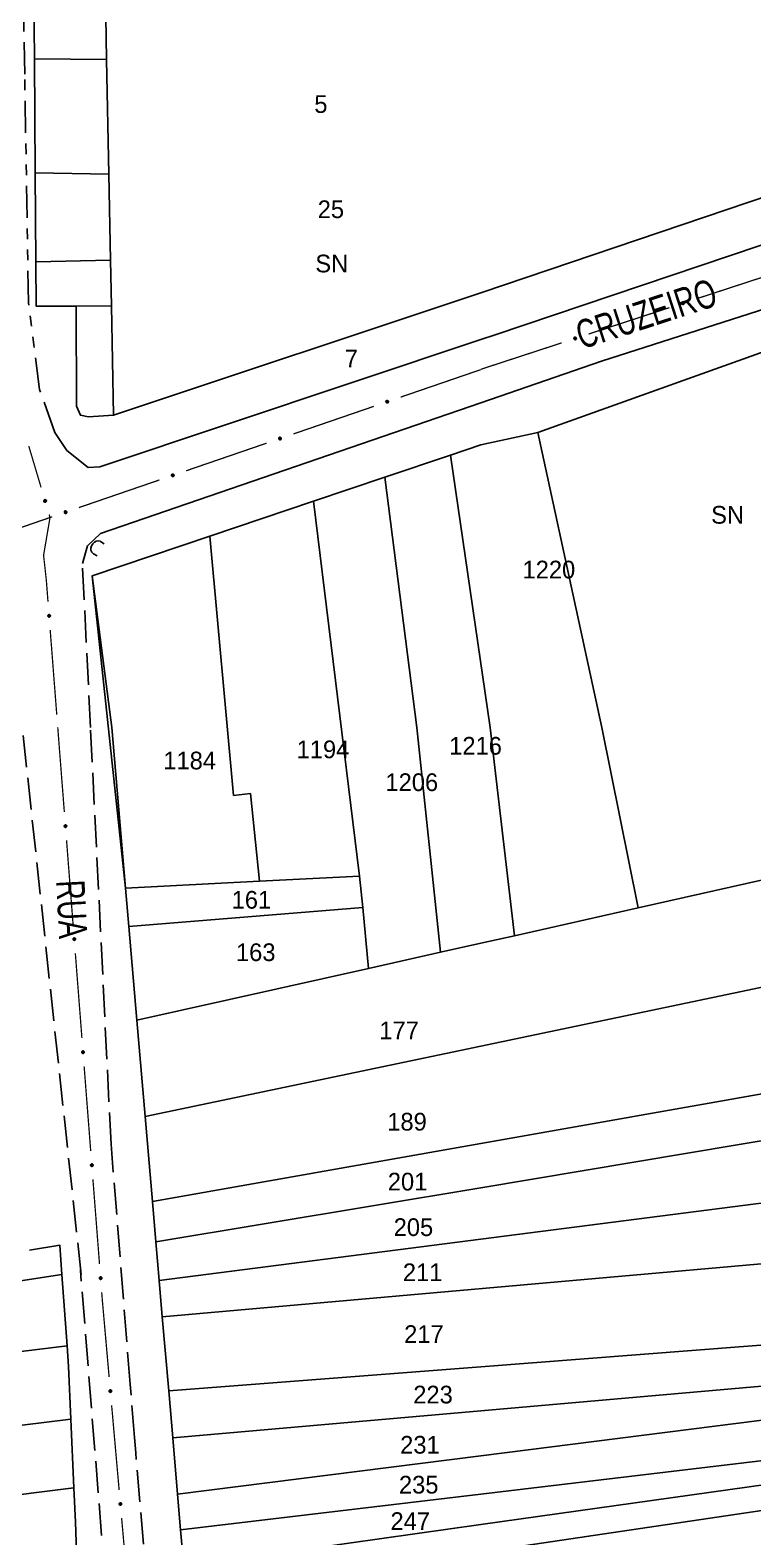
# Model space of a CAD drawing. Extents: x 201053 to 202535, y 4855063 to 4857394.
# Drawn here: x 202255 to 202357, y 4857060.6 to 4857273.3 of the extents above; entities that cross this region are included whole.
import ezdxf
from ezdxf.enums import TextEntityAlignment as Align

# ---------------------------------------------------------------- set-up
doc = ezdxf.new("R2010")
doc.units = 0
doc.header["$LTSCALE"] = 1.5
doc.header["$MEASUREMENT"] = 0
doc.linetypes.add('TRACO_11', pattern=[8, 3, -1, 3, -1])
doc.linetypes.add('TRACO_25', pattern=[8, 3, -1, 1, -1, 1, -1])
for name, color, linetype in [('CD_MALHA_LOTES', 7, 'CONTINUOUS'), ('RU-QUADRA', 210, 'CONTINUOUS'), ('SV-BUEIRO-VALA', 7, 'CONTINUOUS'), ('SV-EIXO-RUA-N-PAV', 6, 'CONTINUOUS'), ('SV-EIXO-RUA-PAV', 20, 'CONTINUOUS'), ('SV-RUA-NAO-PAV', 7, 'CONTINUOUS'), ('SV-RUA-PAVIM', 7, 'CONTINUOUS'), ('SV-TXT-RUA-PAV', 7, 'CONTINUOUS'), ('Th_NmrPort', 7, 'CONTINUOUS')]:
    doc.layers.add(name, color=color, linetype=linetype)
doc.styles.add('ARIAL', font='ARIAL.SHX')

# ---------------------------------------------------------------- blocks, each defined once
blk = doc.blocks.new('COD120', base_point=(202246.23, 4857300.32))
at = {"layer": 'SV-BUEIRO-VALA'}
blk.add_lwpolyline([(202245.23, 4857298.92), (202245.23, 4857299.503333), (202245.23, 4857299.590833), (202245.313333, 4857299.824167), (202245.48, 4857300.086667), (202245.73, 4857300.2325), (202246.063333, 4857300.32), (202246.396667, 4857300.32), (202246.73, 4857300.2325), (202246.98, 4857300.086667), (202247.146667, 4857299.824167), (202247.23, 4857299.590833), (202247.23, 4857299.503333), (202247.23, 4857298.92)], dxfattribs=at)

msp = doc.modelspace()

# ---------------------------------------------------------------- linework, layer by layer
at = {"layer": 'CD_MALHA_LOTES', "linetype": 'Continuous', "flags": 128}
for points in [[(202318.7, 4857236.26), (202441.23, 4857277.76), (202432.88, 4857370.31), (202319.06, 4857361.6)], [(202255.57, 4857269.22), (202255.51, 4857278.11)], [(202265.59, 4857278.27), (202265.76, 4857269.14)], [(202255.57, 4857269.22), (202265.76, 4857269.14)], [(202255.69, 4857253.11), (202255.57, 4857269.22)], [(202265.76, 4857269.14), (202266.08, 4857252.95)], [(202255.69, 4857253.11), (202266.08, 4857252.95)], [(202255.78, 4857240.55), (202255.69, 4857253.11)], [(202266.08, 4857252.95), (202266.31, 4857240.81)], [(202255.78, 4857240.55), (202266.31, 4857240.81)], [(202261.45, 4857234.32), (202255.83, 4857234.29), (202255.78, 4857240.55)], [(202266.31, 4857240.81), (202266.44, 4857234.36)], [(202266.74, 4857218.91), (202318.7, 4857236.26)], [(202261.45, 4857234.32), (202266.44, 4857234.36)], [(202266.74, 4857218.91), (202263.21, 4857218.71), (202262.06, 4857218.91), (202261.51, 4857220.21), (202261.45, 4857234.32)], [(202266.44, 4857234.36), (202266.74, 4857218.91)], [(202326.62, 4857216.46), (202364.5, 4857230.04)], [(202318.57, 4857214.73), (202326.62, 4857216.46)], [(202335.67, 4857174.86), (202326.62, 4857216.46)], [(202314.32, 4857213.3), (202318.57, 4857214.73)], [(202305.01, 4857210.17), (202314.32, 4857213.3)], [(202319.9, 4857174.86), (202314.32, 4857213.3)], [(202294.98, 4857206.79), (202305.01, 4857210.17)], [(202309.55, 4857174.86), (202305.01, 4857210.17)], [(202280.35, 4857201.86), (202294.98, 4857206.79)], [(202301.45, 4857153.87), (202294.98, 4857206.79)], [(202263.73, 4857196.26), (202280.35, 4857201.86)], [(202283.66, 4857165.23), (202280.35, 4857201.86)], [(202268.45, 4857152.16), (202263.73, 4857196.26)], [(202312.9, 4857143.12), (202309.55, 4857174.86)], [(202323.32, 4857145.45), (202319.9, 4857174.86)], [(202340.77, 4857149.37), (202335.67, 4857174.86)], [(202286.08, 4857165.52), (202283.66, 4857165.23)], [(202287.32, 4857153.14), (202286.08, 4857165.52)], [(202301.45, 4857153.87), (202287.32, 4857153.14)], [(202301.91, 4857149.41), (202301.45, 4857153.87)], [(202268.45, 4857152.16), (202287.32, 4857153.14)], [(202268.91, 4857146.77), (202268.45, 4857152.16)], [(202360.26, 4857153.74), (202340.77, 4857149.37)], [(202268.91, 4857146.77), (202301.91, 4857149.41)], [(202302.72, 4857140.84), (202301.91, 4857149.41)], [(202340.77, 4857149.37), (202323.32, 4857145.45)], [(202270.04, 4857133.51), (202268.91, 4857146.77)], [(202323.32, 4857145.45), (202318.57, 4857144.39)], [(202318.57, 4857144.39), (202312.9, 4857143.12)], [(202312.9, 4857143.12), (202302.72, 4857140.84)], [(202270.04, 4857133.51), (202302.72, 4857140.84)], [(202318.57, 4857129.85), (202360.97, 4857138.75)], [(202271.21, 4857119.91), (202270.04, 4857133.51)], [(202271.21, 4857119.91), (202318.57, 4857129.85)], [(202318.57, 4857116.13), (202361.72, 4857123.75)], [(202272.24, 4857107.94), (202271.21, 4857119.91)], [(202272.24, 4857107.94), (202318.57, 4857116.13)], [(202318.57, 4857109.88), (202362.06, 4857117.13)], [(202272.73, 4857102.23), (202318.57, 4857109.88)], [(202272.73, 4857102.23), (202272.24, 4857107.94)], [(202318.57, 4857102.61), (202362.51, 4857108.27)], [(202254.87, 4857101.07), (202259.18, 4857101.75), (202259.47, 4857097.65)], [(202273.19, 4857096.76), (202272.73, 4857102.23)], [(202273.19, 4857096.76), (202318.57, 4857102.61)], [(202273.63, 4857091.64), (202362.95, 4857099.54)], [(202259.47, 4857097.65), (202213.42, 4857090.55), (202212.88, 4857093.78)], [(202259.47, 4857097.65), (202260.18, 4857087.55)], [(202273.63, 4857091.64), (202273.19, 4857096.76)], [(202274.53, 4857081.22), (202273.63, 4857091.64)], [(202318.57, 4857084.61), (202363.53, 4857088.08)], [(202260.18, 4857087.55), (202174.79, 4857077.13)], [(202260.18, 4857087.55), (202260.39, 4857084.66), (202260.72, 4857077.19)], [(202274.53, 4857081.22), (202318.57, 4857084.61)], [(202318.57, 4857078.38), (202360.93, 4857082.09)], [(202275.1, 4857074.57), (202274.53, 4857081.22)], [(202275.1, 4857074.57), (202318.57, 4857078.38)], [(202318.57, 4857072.04), (202361.23, 4857077.44)], [(202260.72, 4857077.19), (202150.77, 4857063.64)], [(202260.72, 4857077.19), (202261.16, 4857067.5)], [(202275.78, 4857066.63), (202275.1, 4857074.57)], [(202275.78, 4857066.63), (202318.57, 4857072.04)], [(202318.57, 4857066.62), (202361.6, 4857071.76)], [(202261.16, 4857067.5), (202150.52, 4857053.64)], [(202261.16, 4857067.5), (202261.37, 4857062.69), (202261.55, 4857057.13)], [(202276.21, 4857061.57), (202275.78, 4857066.63)], [(202276.21, 4857061.57), (202318.57, 4857066.62)], [(202318.57, 4857062.33), (202361.81, 4857068.42)], [(202318.57, 4857058.42), (202362.04, 4857064.86)], [(202276.65, 4857056.42), (202318.57, 4857062.33)], [(202276.65, 4857056.42), (202276.21, 4857061.57)]]:
    msp.add_lwpolyline(points, dxfattribs=at)
at = {"layer": 'RU-QUADRA', "linetype": 'Continuous', "flags": 128}
msp.add_lwpolyline([(202319.06, 4857361.6), (202432.88, 4857370.31), (202441.23, 4857277.76), (202318.7, 4857236.26), (202266.74, 4857218.91), (202263.21, 4857218.71), (202262.06, 4857218.91), (202261.51, 4857220.21), (202261.45, 4857234.32), (202255.83, 4857234.29), (202255.78, 4857240.55), (202255.69, 4857253.11), (202255.57, 4857269.22), (202255.51, 4857278.11), (202255.48, 4857282.26), (202255.31, 4857305.25), (202255.24, 4857314.89), (202255.08, 4857336.23), (202264.46, 4857336.39), (202264.05, 4857357.7)], close=True, dxfattribs=at)
for points in [[(202364.5, 4857230.04), (202326.62, 4857216.46), (202318.57, 4857214.73), (202314.32, 4857213.3), (202305.01, 4857210.17), (202294.98, 4857206.79), (202280.35, 4857201.86), (202263.73, 4857196.26), (202266.5, 4857174.86), (202268.45, 4857152.16), (202268.91, 4857146.77), (202270.04, 4857133.51), (202271.21, 4857119.91), (202272.24, 4857107.94), (202272.73, 4857102.23), (202273.19, 4857096.76), (202273.63, 4857091.64), (202274.53, 4857081.22), (202275.1, 4857074.57), (202275.78, 4857066.63), (202276.21, 4857061.57), (202276.65, 4857056.42)], [(202261.55, 4857057.13), (202261.37, 4857062.69), (202261.16, 4857067.5), (202260.72, 4857077.19), (202260.39, 4857084.66), (202260.18, 4857087.55), (202259.47, 4857097.65), (202259.18, 4857101.75), (202254.87, 4857101.07)]]:
    msp.add_lwpolyline(points, dxfattribs=at)
at = {"layer": 'SV-EIXO-RUA-N-PAV', "const_width": 0.18}
for points in [[(202254.78, 4857214.57), (202256.514026, 4857208.737893)], [(202257.654001, 4857204.903775), (202257.78, 4857204.48)]]:
    msp.add_lwpolyline(points, dxfattribs=at)
at = {"layer": 'SV-EIXO-RUA-N-PAV'}
msp.add_lwpolyline([(202257.148581, 4857206.989928), (202257.191912, 4857206.967247), (202257.224515, 4857206.938892), (202257.244901, 4857206.907417), (202257.255662, 4857206.874906), (202257.262926, 4857206.840405), (202257.262575, 4857206.804006), (202257.253237, 4857206.763692), (202257.230789, 4857206.720066), (202257.199548, 4857206.688576), (202257.169759, 4857206.666939), (202257.136504, 4857206.653766), (202257.102871, 4857206.647271), (202257.065073, 4857206.648886), (202257.024312, 4857206.658748), (202256.98099, 4857206.682382), (202256.949218, 4857206.710399), (202256.930299, 4857206.741361), (202256.917267, 4857206.774877), (202256.910273, 4857206.810188), (202256.910824, 4857206.845917), (202256.920827, 4857206.886939), (202256.94472, 4857206.929389), (202256.972302, 4857206.961397), (202257.00299, 4857206.980745), (202257.036276, 4857206.992832), (202257.070791, 4857207.000539), (202257.107396, 4857207.001709), (202257.148581, 4857206.989928)], close=True, dxfattribs=at)
for points in [[(202256.94472, 4857206.929389), (202257.065073, 4857206.648886)], [(202256.958169, 4857206.943027), (202257.081618, 4857206.652313)], [(202256.972302, 4857206.961397), (202257.102871, 4857206.647271)], [(202256.987898, 4857206.967525), (202257.118347, 4857206.653268)], [(202257.00299, 4857206.980745), (202257.136504, 4857206.653766)], [(202257.01996, 4857206.984176), (202257.150126, 4857206.661293)], [(202257.036276, 4857206.992832), (202257.169759, 4857206.666939)], [(202257.055663, 4857206.993367), (202257.184945, 4857206.683034)], [(202257.070791, 4857207.000539), (202257.199548, 4857206.688576)], [(202257.090306, 4857206.99655), (202257.214285, 4857206.70884)], [(202257.107396, 4857207.001709), (202257.230789, 4857206.720066)], [(202257.126504, 4857206.9945), (202257.239206, 4857206.744721)], [(202257.148581, 4857206.989928), (202257.253237, 4857206.763692)], [(202257.171682, 4857206.976614), (202257.255395, 4857206.790818)], [(202257.191912, 4857206.967247), (202257.262575, 4857206.804006)], [(202257.210567, 4857206.951163), (202257.259282, 4857206.83041)], [(202257.224515, 4857206.938892), (202257.262926, 4857206.840405)], [(202256.910273, 4857206.810188), (202256.949218, 4857206.710399)], [(202256.910824, 4857206.845917), (202256.98099, 4857206.682382)], [(202256.912394, 4857206.824073), (202256.962806, 4857206.7024)], [(202256.919675, 4857206.861827), (202256.999995, 4857206.677869)], [(202256.920827, 4857206.886939), (202257.024312, 4857206.658748)], [(202256.935334, 4857206.904919), (202257.043334, 4857206.656589)]]:
    msp.add_lwpolyline(points, dxfattribs=at)
at = {"layer": 'SV-EIXO-RUA-PAV', "const_width": 0.18}
for points in [[(202348.994858, 4857235.346679), (202360.40043, 4857239.076683)], [(202333.787429, 4857230.373339), (202345.193001, 4857234.103344)], [(202318.58, 4857225.4), (202329.985572, 4857229.130005)], [(202307.262086, 4857221.470641), (202317.665855, 4857225.042978)], [(202317.665855, 4857225.042978), (202318.56, 4857225.35)], [(202292.129331, 4857216.274514), (202303.478898, 4857220.171609)], [(202276.996577, 4857211.078387), (202288.346143, 4857214.975482)], [(202261.863822, 4857205.88226), (202273.213388, 4857209.779355)], [(202250.12, 4857201.83), (202257.135349, 4857204.256981)], [(202257.78, 4857204.48), (202256.940049, 4857199.551057)], [(202257.135349, 4857204.256981), (202257.78, 4857204.48)], [(202257.78, 4857204.48), (202258.080633, 4857204.583228)], [(202256.940049, 4857199.551057), (202256.87, 4857199.14)], [(202256.87, 4857199.14), (202257.155247, 4857196.572781)], [(202257.155247, 4857196.572781), (202257.26, 4857195.63)], [(202257.26, 4857195.63), (202257.495938, 4857192.587718)], [(202257.805221, 4857188.599693), (202258.733071, 4857176.635618)], [(202258.87, 4857174.87), (202259.800768, 4857162.906152)], [(202260.111024, 4857158.918202), (202261.041792, 4857146.954354)], [(202261.352048, 4857142.966404), (202262.282817, 4857131.002556)], [(202262.593073, 4857127.014606), (202263.523841, 4857115.050758)], [(202263.834097, 4857111.062808), (202264.764865, 4857099.09896)], [(202265.075121, 4857095.11101), (202265.152685, 4857094.114023)], [(202265.152685, 4857094.114023), (202265.16, 4857094.02)], [(202265.16, 4857094.02), (202266.121855, 4857083.156806)], [(202266.474645, 4857079.172394), (202267.533015, 4857067.219158)], [(202267.885805, 4857063.234746), (202268.944175, 4857051.28151)]]:
    msp.add_lwpolyline(points, dxfattribs=at)
at = {"layer": 'SV-EIXO-RUA-PAV'}
for points in [[(202346.923149, 4857234.784978), (202346.94465, 4857234.828907), (202346.972111, 4857234.862266), (202347.003023, 4857234.883496), (202347.035231, 4857234.895134), (202347.069523, 4857234.903329), (202347.105918, 4857234.903963), (202347.14647, 4857234.895719), (202347.190688, 4857234.874461), (202347.223011, 4857234.844083), (202347.245447, 4857234.814891), (202347.259516, 4857234.782005), (202347.266918, 4857234.748559), (202347.266327, 4857234.710732), (202347.257572, 4857234.669718), (202347.235119, 4857234.625773), (202347.207973, 4857234.593254), (202347.177534, 4857234.573504), (202347.144383, 4857234.559569), (202347.109274, 4857234.551623), (202347.073544, 4857234.551206), (202347.032266, 4857234.560095), (202346.989185, 4857234.582831), (202346.956442, 4857234.609536), (202346.93627, 4857234.63969), (202346.923286, 4857234.672636), (202346.914648, 4857234.70693), (202346.912487, 4857234.743489), (202346.923149, 4857234.784978)], [(202331.71572, 4857229.811639), (202331.737221, 4857229.855568), (202331.764682, 4857229.888926), (202331.795594, 4857229.910156), (202331.827802, 4857229.921794), (202331.862094, 4857229.929989), (202331.898489, 4857229.930624), (202331.939041, 4857229.92238), (202331.983259, 4857229.901121), (202332.015582, 4857229.870744), (202332.038018, 4857229.841551), (202332.052087, 4857229.808666), (202332.059489, 4857229.77522), (202332.058898, 4857229.737392), (202332.050143, 4857229.696379), (202332.02769, 4857229.652433), (202332.000544, 4857229.619914), (202331.970105, 4857229.600165), (202331.936954, 4857229.58623), (202331.901845, 4857229.578283), (202331.866115, 4857229.577866), (202331.824837, 4857229.586756), (202331.781756, 4857229.609491), (202331.749013, 4857229.636197), (202331.728841, 4857229.66635), (202331.715857, 4857229.699296), (202331.707219, 4857229.73359), (202331.705059, 4857229.77015), (202331.71572, 4857229.811639)], [(202305.19885, 4857220.878577), (202305.219703, 4857220.922818), (202305.246671, 4857220.956576), (202305.277268, 4857220.978258), (202305.309302, 4857220.990367), (202305.343469, 4857220.999065), (202305.379852, 4857221.000233), (202305.42052, 4857220.992586), (202305.465045, 4857220.971979), (202305.497811, 4857220.94208), (202305.520673, 4857220.91322), (202305.535223, 4857220.880544), (202305.543117, 4857220.847211), (202305.543081, 4857220.809379), (202305.534929, 4857220.768241), (202305.513124, 4857220.72397), (202305.486458, 4857220.691056), (202305.456312, 4857220.670862), (202305.42337, 4857220.656442), (202305.388381, 4857220.64798), (202305.352661, 4857220.647039), (202305.311257, 4857220.655321), (202305.267847, 4857220.677422), (202305.234715, 4857220.703643), (202305.214102, 4857220.733497), (202305.200636, 4857220.766249), (202305.191496, 4857220.800412), (202305.188798, 4857220.836936), (202305.19885, 4857220.878577)], [(202290.066095, 4857215.682451), (202290.086948, 4857215.726691), (202290.113917, 4857215.760449), (202290.144514, 4857215.782131), (202290.176547, 4857215.79424), (202290.210715, 4857215.802938), (202290.247097, 4857215.804107), (202290.287765, 4857215.796459), (202290.332291, 4857215.775852), (202290.365057, 4857215.745953), (202290.387918, 4857215.717093), (202290.402469, 4857215.684417), (202290.410362, 4857215.651084), (202290.410326, 4857215.613252), (202290.402174, 4857215.572114), (202290.380369, 4857215.527844), (202290.353703, 4857215.494929), (202290.323558, 4857215.474735), (202290.290615, 4857215.460315), (202290.255626, 4857215.451853), (202290.219906, 4857215.450912), (202290.178502, 4857215.459194), (202290.135092, 4857215.481295), (202290.10196, 4857215.507516), (202290.081348, 4857215.53737), (202290.067881, 4857215.570122), (202290.058741, 4857215.604286), (202290.056044, 4857215.640809), (202290.066095, 4857215.682451)], [(202274.93334, 4857210.486324), (202274.954193, 4857210.530564), (202274.981162, 4857210.564322), (202275.011759, 4857210.586004), (202275.043793, 4857210.598113), (202275.07796, 4857210.606811), (202275.114342, 4857210.60798), (202275.15501, 4857210.600332), (202275.199536, 4857210.579725), (202275.232302, 4857210.549826), (202275.255164, 4857210.520966), (202275.269714, 4857210.48829), (202275.277607, 4857210.454957), (202275.277572, 4857210.417125), (202275.269419, 4857210.375987), (202275.247615, 4857210.331717), (202275.220948, 4857210.298802), (202275.190803, 4857210.278608), (202275.15786, 4857210.264188), (202275.122872, 4857210.255726), (202275.087151, 4857210.254785), (202275.045747, 4857210.263068), (202275.002337, 4857210.285168), (202274.969206, 4857210.311389), (202274.948593, 4857210.341243), (202274.935127, 4857210.373995), (202274.925986, 4857210.408159), (202274.923289, 4857210.444682), (202274.93334, 4857210.486324)], [(202259.800586, 4857205.290197), (202259.821439, 4857205.334437), (202259.848407, 4857205.368195), (202259.879004, 4857205.389877), (202259.911038, 4857205.401986), (202259.945205, 4857205.410684), (202259.981588, 4857205.411853), (202260.022256, 4857205.404205), (202260.066781, 4857205.383598), (202260.099547, 4857205.353699), (202260.122409, 4857205.324839), (202260.136959, 4857205.292163), (202260.144852, 4857205.25883), (202260.144817, 4857205.220998), (202260.136665, 4857205.17986), (202260.11486, 4857205.13559), (202260.088194, 4857205.102676), (202260.058048, 4857205.082481), (202260.025106, 4857205.068061), (202259.990117, 4857205.059599), (202259.954397, 4857205.058658), (202259.912993, 4857205.066941), (202259.869582, 4857205.089041), (202259.836451, 4857205.115262), (202259.815838, 4857205.145116), (202259.802372, 4857205.177868), (202259.793232, 4857205.212032), (202259.790534, 4857205.248555), (202259.800586, 4857205.290197)], [(202257.749221, 4857190.745467), (202257.786822, 4857190.714191), (202257.812743, 4857190.679622), (202257.826063, 4857190.644567), (202257.829756, 4857190.61052), (202257.829612, 4857190.575264), (202257.821624, 4857190.53975), (202257.804027, 4857190.502297), (202257.772918, 4857190.464358), (202257.73576, 4857190.440132), (202257.702091, 4857190.425234), (202257.666811, 4857190.419339), (202257.632563, 4857190.420053), (202257.595948, 4857190.42957), (202257.558167, 4857190.447774), (202257.520775, 4857190.479979), (202257.495596, 4857190.514044), (202257.483602, 4857190.548289), (202257.4779, 4857190.583794), (202257.478478, 4857190.619787), (202257.48652, 4857190.654603), (202257.504917, 4857190.692609), (202257.537192, 4857190.729094), (202257.570881, 4857190.754595), (202257.604949, 4857190.767067), (202257.640031, 4857190.771894), (202257.675395, 4857190.772179), (202257.711429, 4857190.765635), (202257.749221, 4857190.745467)], [(202260.054501, 4857161.063963), (202260.092109, 4857161.032696), (202260.118038, 4857160.998133), (202260.131367, 4857160.963081), (202260.135069, 4857160.929035), (202260.134933, 4857160.893779), (202260.126954, 4857160.858263), (202260.109366, 4857160.820806), (202260.078266, 4857160.782859), (202260.041114, 4857160.758625), (202260.007448, 4857160.743718), (202259.97217, 4857160.737814), (202259.937922, 4857160.73852), (202259.901304, 4857160.748028), (202259.863519, 4857160.766222), (202259.826119, 4857160.798419), (202259.800932, 4857160.832478), (202259.78893, 4857160.86672), (202259.783219, 4857160.902224), (202259.783788, 4857160.938216), (202259.791822, 4857160.973034), (202259.810209, 4857161.011045), (202259.842476, 4857161.047538), (202259.876159, 4857161.073047), (202259.910223, 4857161.085527), (202259.945304, 4857161.090363), (202259.980668, 4857161.090656), (202260.016703, 4857161.084122), (202260.054501, 4857161.063963)], [(202261.295525, 4857145.112165), (202261.333133, 4857145.080898), (202261.359062, 4857145.046335), (202261.372391, 4857145.011283), (202261.376093, 4857144.977237), (202261.375957, 4857144.941981), (202261.367978, 4857144.906465), (202261.35039, 4857144.869008), (202261.31929, 4857144.831061), (202261.282138, 4857144.806827), (202261.248473, 4857144.79192), (202261.213194, 4857144.786016), (202261.178946, 4857144.786722), (202261.142329, 4857144.79623), (202261.104543, 4857144.814424), (202261.067144, 4857144.846621), (202261.041956, 4857144.88068), (202261.029954, 4857144.914922), (202261.024243, 4857144.950426), (202261.024813, 4857144.986418), (202261.032846, 4857145.021236), (202261.051233, 4857145.059247), (202261.0835, 4857145.09574), (202261.117183, 4857145.121249), (202261.151248, 4857145.133729), (202261.186328, 4857145.138565), (202261.221692, 4857145.138858), (202261.257727, 4857145.132324), (202261.295525, 4857145.112165)], [(202262.536549, 4857129.160367), (202262.574158, 4857129.1291), (202262.600087, 4857129.094537), (202262.613415, 4857129.059485), (202262.617117, 4857129.025439), (202262.616982, 4857128.990183), (202262.609002, 4857128.954667), (202262.591415, 4857128.91721), (202262.560314, 4857128.879263), (202262.523162, 4857128.855029), (202262.489497, 4857128.840122), (202262.454218, 4857128.834218), (202262.419971, 4857128.834924), (202262.383353, 4857128.844432), (202262.345568, 4857128.862627), (202262.308168, 4857128.894823), (202262.28298, 4857128.928882), (202262.270978, 4857128.963124), (202262.265267, 4857128.998628), (202262.265837, 4857129.03462), (202262.273871, 4857129.069438), (202262.292258, 4857129.107449), (202262.324524, 4857129.143942), (202262.358207, 4857129.169451), (202262.392272, 4857129.181931), (202262.427352, 4857129.186767), (202262.462716, 4857129.18706), (202262.498752, 4857129.180526), (202262.536549, 4857129.160367)], [(202263.777573, 4857113.208569), (202263.815182, 4857113.177302), (202263.841111, 4857113.142739), (202263.85444, 4857113.107687), (202263.858142, 4857113.073642), (202263.858006, 4857113.038385), (202263.850027, 4857113.002869), (202263.832439, 4857112.965412), (202263.801338, 4857112.927465), (202263.764186, 4857112.903231), (202263.730521, 4857112.888324), (202263.695243, 4857112.88242), (202263.660995, 4857112.883126), (202263.624377, 4857112.892634), (202263.586592, 4857112.910829), (202263.549192, 4857112.943025), (202263.524004, 4857112.977084), (202263.512002, 4857113.011326), (202263.506291, 4857113.04683), (202263.506861, 4857113.082822), (202263.514895, 4857113.11764), (202263.533282, 4857113.155651), (202263.565549, 4857113.192144), (202263.599231, 4857113.217653), (202263.633296, 4857113.230133), (202263.668377, 4857113.234969), (202263.70374, 4857113.235262), (202263.739776, 4857113.228728), (202263.777573, 4857113.208569)], [(202265.018598, 4857097.256771), (202265.056206, 4857097.225504), (202265.082135, 4857097.190941), (202265.095464, 4857097.155889), (202265.099166, 4857097.121844), (202265.09903, 4857097.086587), (202265.091051, 4857097.051071), (202265.073463, 4857097.013614), (202265.042363, 4857096.975667), (202265.005211, 4857096.951433), (202264.971545, 4857096.936526), (202264.936267, 4857096.930622), (202264.902019, 4857096.931328), (202264.865401, 4857096.940837), (202264.827616, 4857096.959031), (202264.790216, 4857096.991227), (202264.765029, 4857097.025286), (202264.753026, 4857097.059528), (202264.747315, 4857097.095032), (202264.747885, 4857097.131024), (202264.755919, 4857097.165842), (202264.774306, 4857097.203853), (202264.806573, 4857097.240346), (202264.840256, 4857097.265855), (202264.87432, 4857097.278335), (202264.909401, 4857097.283171), (202264.944765, 4857097.283464), (202264.9808, 4857097.27693), (202265.018598, 4857097.256771)], [(202266.395229, 4857081.31743), (202266.433169, 4857081.286566), (202266.459466, 4857081.252281), (202266.473168, 4857081.217374), (202266.477233, 4857081.18337), (202266.477473, 4857081.148114), (202266.469873, 4857081.112515), (202266.452686, 4857081.074872), (202266.421992, 4857081.036596), (202266.385101, 4857081.011966), (202266.351597, 4857080.996702), (202266.316383, 4857080.990421), (202266.28213, 4857080.990762), (202266.245413, 4857080.999879), (202266.207436, 4857081.017669), (202266.169694, 4857081.049464), (202266.144145, 4857081.083252), (202266.131778, 4857081.117364), (202266.125688, 4857081.152805), (202266.125874, 4857081.188802), (202266.133536, 4857081.223704), (202266.151516, 4857081.261908), (202266.183392, 4857081.298743), (202266.216801, 4857081.324611), (202266.25073, 4857081.337453), (202266.285757, 4857081.342663), (202266.321116, 4857081.343334), (202266.357219, 4857081.337184), (202266.395229, 4857081.31743)], [(202267.806389, 4857065.379782), (202267.844329, 4857065.348918), (202267.870626, 4857065.314633), (202267.884328, 4857065.279726), (202267.888393, 4857065.245722), (202267.888633, 4857065.210465), (202267.881033, 4857065.174866), (202267.863846, 4857065.137224), (202267.833153, 4857065.098948), (202267.796261, 4857065.074318), (202267.762757, 4857065.059053), (202267.727543, 4857065.052773), (202267.69329, 4857065.053113), (202267.656573, 4857065.062231), (202267.618596, 4857065.08002), (202267.580854, 4857065.111816), (202267.555305, 4857065.145604), (202267.542938, 4857065.179716), (202267.536848, 4857065.215157), (202267.537034, 4857065.251154), (202267.544696, 4857065.286056), (202267.562676, 4857065.32426), (202267.594552, 4857065.361095), (202267.627961, 4857065.386963), (202267.66189, 4857065.399805), (202267.696917, 4857065.405015), (202267.732276, 4857065.405686), (202267.768379, 4857065.399536), (202267.806389, 4857065.379782)]]:
    msp.add_lwpolyline(points, close=True, dxfattribs=at)
for points in [[(202346.912487, 4857234.743489), (202347.190688, 4857234.874461)], [(202346.914648, 4857234.70693), (202347.223011, 4857234.844083)], [(202346.918108, 4857234.726545), (202347.202356, 4857234.858266)], [(202346.919176, 4857234.762786), (202347.165814, 4857234.882207)], [(202346.922226, 4857234.692001), (202347.228947, 4857234.829636)], [(202346.923149, 4857234.784978), (202347.14647, 4857234.895719)], [(202346.923286, 4857234.672636), (202347.245447, 4857234.814891)], [(202346.932381, 4857234.65656), (202347.251622, 4857234.795418)], [(202346.935833, 4857234.808431), (202347.119296, 4857234.897142)], [(202346.93627, 4857234.63969), (202347.259516, 4857234.782005)], [(202346.94465, 4857234.828907), (202347.105918, 4857234.903963)], [(202346.949894, 4857234.624961), (202347.260505, 4857234.763867)], [(202346.956442, 4857234.609536), (202347.266918, 4857234.748559)], [(202346.960222, 4857234.847991), (202347.079613, 4857234.899956)], [(202346.972111, 4857234.862266), (202347.069523, 4857234.903329)], [(202346.975187, 4857234.595906), (202347.262454, 4857234.727178)], [(202346.989185, 4857234.582831), (202347.266327, 4857234.710732)], [(202347.013899, 4857234.574111), (202347.259215, 4857234.688792)], [(202347.032266, 4857234.560095), (202347.257572, 4857234.669718)], [(202347.057399, 4857234.559624), (202347.239116, 4857234.644893)], [(202347.073544, 4857234.551206), (202347.235119, 4857234.625773)], [(202347.095336, 4857234.553367), (202347.2156, 4857234.607054)], [(202347.109274, 4857234.551623), (202347.207973, 4857234.593254)], [(202331.705059, 4857229.77015), (202331.983259, 4857229.901121)], [(202331.707219, 4857229.73359), (202332.015582, 4857229.870744)], [(202331.710679, 4857229.753206), (202331.994927, 4857229.884927)], [(202331.711748, 4857229.789446), (202331.958385, 4857229.908867)], [(202331.714797, 4857229.718662), (202332.021518, 4857229.856296)], [(202331.71572, 4857229.811639), (202331.939041, 4857229.92238)], [(202331.715857, 4857229.699296), (202332.038018, 4857229.841551)], [(202331.724952, 4857229.683221), (202332.044193, 4857229.822078)], [(202331.728404, 4857229.835091), (202331.911867, 4857229.923803)], [(202331.728841, 4857229.66635), (202332.052087, 4857229.808666)], [(202331.737221, 4857229.855568), (202331.898489, 4857229.930624)], [(202331.742465, 4857229.651621), (202332.053076, 4857229.790528)], [(202331.749013, 4857229.636197), (202332.059489, 4857229.77522)], [(202331.752793, 4857229.874651), (202331.872184, 4857229.926617)], [(202331.764682, 4857229.888926), (202331.862094, 4857229.929989)], [(202331.767758, 4857229.622566), (202332.055025, 4857229.753839)], [(202331.781756, 4857229.609491), (202332.058898, 4857229.737392)], [(202331.80647, 4857229.600771), (202332.051786, 4857229.715453)], [(202331.824837, 4857229.586756), (202332.050143, 4857229.696379)], [(202331.84997, 4857229.586284), (202332.031687, 4857229.671554)], [(202331.866115, 4857229.577866), (202332.02769, 4857229.652433)], [(202331.887907, 4857229.580028), (202332.008171, 4857229.633715)], [(202331.901845, 4857229.578283), (202332.000544, 4857229.619914)], [(202305.188798, 4857220.836936), (202305.465045, 4857220.971979)], [(202305.191496, 4857220.800412), (202305.497811, 4857220.94208)], [(202305.194667, 4857220.820077), (202305.47695, 4857220.955958)], [(202305.195203, 4857220.856329), (202305.44006, 4857220.979359)], [(202305.19885, 4857220.878577), (202305.42052, 4857220.992586)], [(202305.199292, 4857220.785597), (202305.503958, 4857220.927721)], [(202305.200636, 4857220.766249), (202305.520673, 4857220.91322)], [(202305.209966, 4857220.750309), (202305.527134, 4857220.89384)], [(202305.211188, 4857220.902214), (202305.393328, 4857220.99361)], [(202305.214102, 4857220.733497), (202305.535223, 4857220.880544)], [(202305.219703, 4857220.922818), (202305.379852, 4857221.000233)], [(202305.227941, 4857220.71897), (202305.536479, 4857220.862423)], [(202305.234715, 4857220.703643), (202305.543117, 4857220.847211)], [(202305.234993, 4857220.942128), (202305.353608, 4857220.995841)], [(202305.246671, 4857220.956576), (202305.343469, 4857220.999065)], [(202305.253659, 4857220.69029), (202305.538966, 4857220.825766)], [(202305.267847, 4857220.677422), (202305.543081, 4857220.809379)], [(202305.292686, 4857220.669065), (202305.536292, 4857220.787337)], [(202305.311257, 4857220.655321), (202305.534929, 4857220.768241)], [(202305.336394, 4857220.655219), (202305.51684, 4857220.743147)], [(202305.352661, 4857220.647039), (202305.513124, 4857220.72397)], [(202305.374419, 4857220.64952), (202305.493882, 4857220.704967)], [(202305.388381, 4857220.64798), (202305.486458, 4857220.691056)], [(202290.056044, 4857215.640809), (202290.332291, 4857215.775852)], [(202290.058741, 4857215.604286), (202290.365057, 4857215.745953)], [(202290.061912, 4857215.62395), (202290.344195, 4857215.759831)], [(202290.062448, 4857215.660202), (202290.307305, 4857215.783232)], [(202290.066095, 4857215.682451), (202290.287765, 4857215.796459)], [(202290.066538, 4857215.58947), (202290.371203, 4857215.731594)], [(202290.067881, 4857215.570122), (202290.387918, 4857215.717093)], [(202290.077212, 4857215.554182), (202290.394379, 4857215.697713)], [(202290.078433, 4857215.706087), (202290.260573, 4857215.797483)], [(202290.081348, 4857215.53737), (202290.402469, 4857215.684417)], [(202290.086948, 4857215.726691), (202290.247097, 4857215.804107)], [(202290.095186, 4857215.522843), (202290.403724, 4857215.666296)], [(202290.10196, 4857215.507516), (202290.410362, 4857215.651084)], [(202290.102238, 4857215.746001), (202290.220854, 4857215.799714)], [(202290.113917, 4857215.760449), (202290.210715, 4857215.802938)], [(202290.120904, 4857215.494163), (202290.406212, 4857215.629639)], [(202290.135092, 4857215.481295), (202290.410326, 4857215.613252)], [(202290.159932, 4857215.472938), (202290.403537, 4857215.59121)], [(202290.178502, 4857215.459194), (202290.402174, 4857215.572114)], [(202290.20364, 4857215.459092), (202290.384085, 4857215.54702)], [(202290.219906, 4857215.450912), (202290.380369, 4857215.527844)], [(202290.241665, 4857215.453393), (202290.361127, 4857215.50884)], [(202290.255626, 4857215.451853), (202290.353703, 4857215.494929)], [(202274.923289, 4857210.444682), (202275.199536, 4857210.579725)], [(202274.925986, 4857210.408159), (202275.232302, 4857210.549826)], [(202274.929157, 4857210.427823), (202275.21144, 4857210.563704)], [(202274.929694, 4857210.464075), (202275.174551, 4857210.587105)], [(202274.93334, 4857210.486324), (202275.15501, 4857210.600332)], [(202274.933783, 4857210.393343), (202275.238449, 4857210.535467)], [(202274.935127, 4857210.373995), (202275.255164, 4857210.520966)], [(202274.944457, 4857210.358055), (202275.261624, 4857210.501586)], [(202274.945678, 4857210.50996), (202275.127819, 4857210.601356)], [(202274.948593, 4857210.341243), (202275.269714, 4857210.48829)], [(202274.954193, 4857210.530564), (202275.114342, 4857210.60798)], [(202274.962432, 4857210.326716), (202275.270969, 4857210.470169)], [(202274.969206, 4857210.311389), (202275.277607, 4857210.454957)], [(202274.969484, 4857210.549874), (202275.088099, 4857210.603587)], [(202274.981162, 4857210.564322), (202275.07796, 4857210.606811)], [(202274.988149, 4857210.298036), (202275.273457, 4857210.433513)], [(202275.002337, 4857210.285168), (202275.277572, 4857210.417125)], [(202275.027177, 4857210.276811), (202275.270782, 4857210.395083)], [(202275.045747, 4857210.263068), (202275.269419, 4857210.375987)], [(202275.070885, 4857210.262965), (202275.25133, 4857210.350893)], [(202275.087151, 4857210.254785), (202275.247615, 4857210.331717)], [(202275.10891, 4857210.257266), (202275.228372, 4857210.312713)], [(202275.122872, 4857210.255726), (202275.220948, 4857210.298802)], [(202259.790534, 4857205.248555), (202260.066781, 4857205.383598)], [(202259.793232, 4857205.212032), (202260.099547, 4857205.353699)], [(202259.796402, 4857205.231696), (202260.078686, 4857205.367577)], [(202259.796939, 4857205.267948), (202260.041796, 4857205.390978)], [(202259.800586, 4857205.290197), (202260.022256, 4857205.404205)], [(202259.801028, 4857205.197216), (202260.105694, 4857205.33934)], [(202259.802372, 4857205.177868), (202260.122409, 4857205.324839)], [(202259.811702, 4857205.161928), (202260.12887, 4857205.305459)], [(202259.812924, 4857205.313833), (202259.995064, 4857205.405229)], [(202259.815838, 4857205.145116), (202260.136959, 4857205.292163)], [(202259.821439, 4857205.334437), (202259.981588, 4857205.411853)], [(202259.829677, 4857205.130589), (202260.138214, 4857205.274042)], [(202259.836451, 4857205.115262), (202260.144852, 4857205.25883)], [(202259.836729, 4857205.353747), (202259.955344, 4857205.40746)], [(202259.848407, 4857205.368195), (202259.945205, 4857205.410684)], [(202259.855395, 4857205.101909), (202260.140702, 4857205.237386)], [(202259.869582, 4857205.089041), (202260.144817, 4857205.220998)], [(202259.894422, 4857205.080685), (202260.138028, 4857205.198956)], [(202259.912993, 4857205.066941), (202260.136665, 4857205.17986)], [(202259.93813, 4857205.066838), (202260.118576, 4857205.154767)], [(202259.954397, 4857205.058658), (202260.11486, 4857205.13559)], [(202259.976155, 4857205.061139), (202260.095618, 4857205.116586)], [(202259.990117, 4857205.059599), (202260.088194, 4857205.102676)], [(202257.478478, 4857190.619787), (202257.495596, 4857190.514044)], [(202257.483469, 4857190.632917), (202257.507202, 4857190.50337)], [(202257.48652, 4857190.654603), (202257.520775, 4857190.479979)], [(202257.498517, 4857190.6683), (202257.538408, 4857190.471575)], [(202257.504917, 4857190.692609), (202257.558167, 4857190.447774)], [(202257.522877, 4857190.707142), (202257.576312, 4857190.441668)], [(202257.537192, 4857190.729094), (202257.595948, 4857190.42957)], [(202257.553206, 4857190.739603), (202257.612844, 4857190.429446)], [(202257.570881, 4857190.754595), (202257.632563, 4857190.420053)], [(202257.587417, 4857190.757311), (202257.648954, 4857190.422666)], [(202257.604949, 4857190.767067), (202257.666811, 4857190.419339)], [(202257.622261, 4857190.766857), (202257.68171, 4857190.423838)], [(202257.640031, 4857190.771894), (202257.702091, 4857190.425234)], [(202257.659098, 4857190.768345), (202257.720318, 4857190.437781)], [(202257.675395, 4857190.772179), (202257.73576, 4857190.440132)], [(202257.693636, 4857190.76418), (202257.754424, 4857190.456849)], [(202257.711429, 4857190.765635), (202257.772918, 4857190.464358)], [(202257.728597, 4857190.754574), (202257.786324, 4857190.486696)], [(202257.749221, 4857190.745467), (202257.804027, 4857190.502297)], [(202257.76901, 4857190.727599), (202257.811834, 4857190.528364)], [(202257.786822, 4857190.714191), (202257.821624, 4857190.53975)], [(202257.801683, 4857190.694548), (202257.82395, 4857190.566256)], [(202257.812743, 4857190.679622), (202257.829612, 4857190.575264)], [(202259.783788, 4857160.938216), (202259.800932, 4857160.832478)], [(202259.788776, 4857160.951348), (202259.81254, 4857160.821807)], [(202259.791822, 4857160.973034), (202259.826119, 4857160.798419)], [(202259.803815, 4857160.986734), (202259.843755, 4857160.790019)], [(202259.810209, 4857161.011045), (202259.863519, 4857160.766222)], [(202259.828166, 4857161.025582), (202259.881665, 4857160.760121)], [(202259.842476, 4857161.047538), (202259.901304, 4857160.748028)], [(202259.858487, 4857161.058051), (202259.9182, 4857160.747908)], [(202259.876159, 4857161.073047), (202259.937922, 4857160.73852)], [(202259.892693, 4857161.075767), (202259.954312, 4857160.741137)], [(202259.910223, 4857161.085527), (202259.97217, 4857160.737814)], [(202259.927535, 4857161.085321), (202259.987068, 4857160.742317)], [(202259.945304, 4857161.090363), (202260.007448, 4857160.743718)], [(202259.964372, 4857161.086818), (202260.025673, 4857160.756269)], [(202259.980668, 4857161.090656), (202260.041114, 4857160.758625)], [(202259.998911, 4857161.082662), (202260.059774, 4857160.775346)], [(202260.016703, 4857161.084122), (202260.078266, 4857160.782859)], [(202260.033874, 4857161.073065), (202260.091667, 4857160.8052)], [(202260.054501, 4857161.063963), (202260.109366, 4857160.820806)], [(202260.074294, 4857161.046099), (202260.117166, 4857160.846875)], [(202260.092109, 4857161.032696), (202260.126954, 4857160.858263)], [(202260.106975, 4857161.013057), (202260.129273, 4857160.88477)], [(202260.118038, 4857160.998133), (202260.134933, 4857160.893779)], [(202261.024813, 4857144.986418), (202261.041956, 4857144.88068)], [(202261.0298, 4857144.99955), (202261.053564, 4857144.870009)], [(202261.032846, 4857145.021236), (202261.067144, 4857144.846621)], [(202261.044839, 4857145.034936), (202261.084779, 4857144.838221)], [(202261.051233, 4857145.059247), (202261.104543, 4857144.814424)], [(202261.06919, 4857145.073784), (202261.12269, 4857144.808323)], [(202261.0835, 4857145.09574), (202261.142329, 4857144.79623)], [(202261.099511, 4857145.106253), (202261.159225, 4857144.79611)], [(202261.117183, 4857145.121249), (202261.178946, 4857144.786722)], [(202261.133718, 4857145.123969), (202261.195336, 4857144.789339)], [(202261.151248, 4857145.133729), (202261.213194, 4857144.786016)], [(202261.168559, 4857145.133523), (202261.228092, 4857144.790519)], [(202261.186328, 4857145.138565), (202261.248473, 4857144.79192)], [(202261.205396, 4857145.13502), (202261.266697, 4857144.804471)], [(202261.221692, 4857145.138858), (202261.282138, 4857144.806827)], [(202261.239936, 4857145.130864), (202261.300798, 4857144.823548)], [(202261.257727, 4857145.132324), (202261.31929, 4857144.831061)], [(202261.274898, 4857145.121267), (202261.332691, 4857144.853402)], [(202261.295525, 4857145.112165), (202261.35039, 4857144.869008)], [(202261.315318, 4857145.094301), (202261.358191, 4857144.895077)], [(202261.333133, 4857145.080898), (202261.367978, 4857144.906465)], [(202261.347999, 4857145.061259), (202261.370298, 4857144.932972)], [(202261.359062, 4857145.046335), (202261.375957, 4857144.941981)], [(202262.265837, 4857129.03462), (202262.28298, 4857128.928882)], [(202262.270824, 4857129.047752), (202262.294589, 4857128.918211)], [(202262.273871, 4857129.069438), (202262.308168, 4857128.894823)], [(202262.285863, 4857129.083138), (202262.325803, 4857128.886423)], [(202262.292258, 4857129.107449), (202262.345568, 4857128.862627)], [(202262.310214, 4857129.121986), (202262.363714, 4857128.856525)], [(202262.324524, 4857129.143942), (202262.383353, 4857128.844432)], [(202262.340535, 4857129.154455), (202262.400249, 4857128.844312)], [(202262.358207, 4857129.169451), (202262.419971, 4857128.834924)], [(202262.374742, 4857129.172171), (202262.43636, 4857128.837541)], [(202262.392272, 4857129.181931), (202262.454218, 4857128.834218)], [(202262.409583, 4857129.181725), (202262.469116, 4857128.838721)], [(202262.427352, 4857129.186767), (202262.489497, 4857128.840122)], [(202262.44642, 4857129.183222), (202262.507721, 4857128.852673)], [(202262.462716, 4857129.18706), (202262.523162, 4857128.855029)], [(202262.48096, 4857129.179066), (202262.541822, 4857128.87175)], [(202262.498752, 4857129.180526), (202262.560314, 4857128.879263)], [(202262.515923, 4857129.169469), (202262.573716, 4857128.901604)], [(202262.536549, 4857129.160367), (202262.591415, 4857128.91721)], [(202262.556343, 4857129.142503), (202262.599215, 4857128.943279)], [(202262.574158, 4857129.1291), (202262.609002, 4857128.954667)], [(202262.589024, 4857129.109461), (202262.611322, 4857128.981174)], [(202262.600087, 4857129.094537), (202262.616982, 4857128.990183)], [(202263.506861, 4857113.082822), (202263.524004, 4857112.977084)], [(202263.511848, 4857113.095954), (202263.535613, 4857112.966413)], [(202263.514895, 4857113.11764), (202263.549192, 4857112.943025)], [(202263.526888, 4857113.13134), (202263.566827, 4857112.934625)], [(202263.533282, 4857113.155651), (202263.586592, 4857112.910829)], [(202263.551238, 4857113.170188), (202263.604738, 4857112.904727)], [(202263.565549, 4857113.192144), (202263.624377, 4857112.892634)], [(202263.58156, 4857113.202657), (202263.641273, 4857112.892514)], [(202263.599231, 4857113.217653), (202263.660995, 4857112.883126)], [(202263.615766, 4857113.220373), (202263.677385, 4857112.885743)], [(202263.633296, 4857113.230133), (202263.695243, 4857112.88242)], [(202263.650608, 4857113.229927), (202263.71014, 4857112.886923)], [(202263.668377, 4857113.234969), (202263.730521, 4857112.888324)], [(202263.687445, 4857113.231424), (202263.748746, 4857112.900875)], [(202263.70374, 4857113.235262), (202263.764186, 4857112.903231)], [(202263.721984, 4857113.227268), (202263.782846, 4857112.919952)], [(202263.739776, 4857113.228728), (202263.801338, 4857112.927465)], [(202263.756947, 4857113.217671), (202263.81474, 4857112.949806)], [(202263.777573, 4857113.208569), (202263.832439, 4857112.965412)], [(202263.797367, 4857113.190705), (202263.840239, 4857112.991481)], [(202263.815182, 4857113.177302), (202263.850027, 4857113.002869)], [(202263.830048, 4857113.157663), (202263.852346, 4857113.029376)], [(202263.841111, 4857113.142739), (202263.858006, 4857113.038385)], [(202264.747885, 4857097.131024), (202264.765029, 4857097.025286)], [(202264.752872, 4857097.144156), (202264.776637, 4857097.014615)], [(202264.755919, 4857097.165842), (202264.790216, 4857096.991227)], [(202264.767912, 4857097.179542), (202264.807852, 4857096.982827)], [(202264.774306, 4857097.203853), (202264.827616, 4857096.959031)], [(202264.792262, 4857097.21839), (202264.845762, 4857096.952929)], [(202264.806573, 4857097.240346), (202264.865401, 4857096.940837)], [(202264.822584, 4857097.250859), (202264.882297, 4857096.940716)], [(202264.840256, 4857097.265855), (202264.902019, 4857096.931328)], [(202264.85679, 4857097.268575), (202264.918409, 4857096.933945)], [(202264.87432, 4857097.278335), (202264.936267, 4857096.930622)], [(202264.891632, 4857097.278129), (202264.951165, 4857096.935125)], [(202264.909401, 4857097.283171), (202264.971545, 4857096.936526)], [(202264.928469, 4857097.279626), (202264.98977, 4857096.949077)], [(202264.944765, 4857097.283464), (202265.005211, 4857096.951433)], [(202264.963008, 4857097.27547), (202265.02387, 4857096.968154)], [(202264.9808, 4857097.27693), (202265.042363, 4857096.975667)], [(202264.997971, 4857097.265873), (202265.055764, 4857096.998008)], [(202265.018598, 4857097.256771), (202265.073463, 4857097.013614)], [(202265.038391, 4857097.238907), (202265.081263, 4857097.039683)], [(202265.056206, 4857097.225504), (202265.091051, 4857097.051071)], [(202265.071072, 4857097.205865), (202265.09337, 4857097.077578)], [(202265.082135, 4857097.190941), (202265.09903, 4857097.086587)], [(202266.125874, 4857081.188802), (202266.144145, 4857081.083252)], [(202266.130721, 4857081.201986), (202266.155866, 4857081.072706)], [(202266.133536, 4857081.223704), (202266.169694, 4857081.049464)], [(202266.145382, 4857081.237531), (202266.187418, 4857081.041253)], [(202266.151516, 4857081.261908), (202266.207436, 4857081.017669)], [(202266.169317, 4857081.276636), (202266.225646, 4857081.011761)], [(202266.183392, 4857081.298743), (202266.245413, 4857080.999879)], [(202266.19929, 4857081.309427), (202266.262309, 4857080.999939)], [(202266.216801, 4857081.324611), (202266.28213, 4857080.990762)], [(202266.233305, 4857081.327507), (202266.298491, 4857080.993553)], [(202266.25073, 4857081.337453), (202266.316383, 4857080.990421)], [(202266.268043, 4857081.337432), (202266.331232, 4857080.995083)], [(202266.285757, 4857081.342663), (202266.351597, 4857080.996702)], [(202266.304862, 4857081.339322), (202266.369686, 4857081.009446)], [(202266.321116, 4857081.343334), (202266.385101, 4857081.011966)], [(202266.339444, 4857081.335535), (202266.403581, 4857081.028886)], [(202266.357219, 4857081.337184), (202266.421992, 4857081.036596)], [(202266.374507, 4857081.326311), (202266.435155, 4857081.059079)], [(202266.395229, 4857081.31743), (202266.452686, 4857081.074872)], [(202266.415212, 4857081.299778), (202266.460208, 4857081.101023)], [(202266.433169, 4857081.286566), (202266.469873, 4857081.112515)], [(202266.448244, 4857081.267086), (202266.47191, 4857081.139045)], [(202266.459466, 4857081.252281), (202266.477473, 4857081.148114)], [(202267.537034, 4857065.251154), (202267.555305, 4857065.145604)], [(202267.541881, 4857065.264338), (202267.567026, 4857065.135058)], [(202267.544696, 4857065.286056), (202267.580854, 4857065.111816)], [(202267.556542, 4857065.299882), (202267.598578, 4857065.103605)], [(202267.562676, 4857065.32426), (202267.618596, 4857065.08002)], [(202267.580477, 4857065.338988), (202267.636806, 4857065.074113)], [(202267.594552, 4857065.361095), (202267.656573, 4857065.062231)], [(202267.61045, 4857065.371779), (202267.673469, 4857065.062291)], [(202267.627961, 4857065.386963), (202267.69329, 4857065.053113)], [(202267.644465, 4857065.389859), (202267.709651, 4857065.055905)], [(202267.66189, 4857065.399805), (202267.727543, 4857065.052773)], [(202267.679203, 4857065.399784), (202267.742392, 4857065.057434)], [(202267.696917, 4857065.405015), (202267.762757, 4857065.059053)], [(202267.716022, 4857065.401674), (202267.780846, 4857065.071798)], [(202267.732276, 4857065.405686), (202267.796261, 4857065.074318)], [(202267.750604, 4857065.397887), (202267.814742, 4857065.091238)], [(202267.768379, 4857065.399536), (202267.833153, 4857065.098948)], [(202267.785667, 4857065.388663), (202267.846315, 4857065.12143)], [(202267.806389, 4857065.379782), (202267.863846, 4857065.137224)], [(202267.826372, 4857065.36213), (202267.871368, 4857065.163375)], [(202267.844329, 4857065.348918), (202267.881033, 4857065.174866)], [(202267.859404, 4857065.329438), (202267.88307, 4857065.201397)], [(202267.870626, 4857065.314633), (202267.888633, 4857065.210465)]]:
    msp.add_lwpolyline(points, dxfattribs=at)
at = {"layer": 'SV-RUA-NAO-PAV', "linetype": 'TRACO_25'}
msp.add_polyline3d([(202264.82, 4857211.65, 8.04), (202263.17, 4857211.53, 8.03), (202260.15, 4857213.92, 8.03), (202258.44, 4857216.5, 8.03), (202256.29, 4857222.54, 8.55), (202254.73, 4857234.79, 7.82), (202254.21, 4857267.07, 6.58), (202253.67, 4857296.66, 5.46), (202253.64, 4857349.53, 3.92), (202248.52, 4857346.8, 3.92), (202247.84, 4857301.94, 5.46), (202246.89, 4857298.29, 5.51), (202245.29, 4857296.9, 5.51), (202238.79, 4857296.79, 5.54)], dxfattribs=at)
at = {"layer": 'SV-RUA-PAVIM', "linetype": 'Continuous'}
for points in [[(202437.22, 4857374.481244, 2.3), (202432.42, 4857374.23, 2.3), (202441.47, 4857274.46, 3.67), (202440.83, 4857271.2, 3.9), (202438.13, 4857269.88, 4.19), (202370.26, 4857247.02, 4.85), (202320.61, 4857230.28, 7.72), (202318.57, 4857229.6, 7.72)], [(202318.57, 4857220.68, 8.13), (202335.6, 4857226.54, 8.13), (202369.97, 4857237.57, 7.12), (202435.49, 4857259.93, 4.4), (202441.13, 4857258.61, 4.17), (202443.86, 4857254.86, 4.17), (202445.33, 4857246.26, 4.17), (202447.27, 4857231.55, 4.17), (202452.88, 4857175.99, 6.49), (202453, 4857174.86, 6.49)], [(202264.82, 4857211.65, 8.04), (202318.57, 4857229.6, 7.72)], [(202262.35, 4857198, 8.04), (202263.05, 4857200.49, 8.04), (202264.92, 4857202.2, 8.04), (202318.57, 4857220.68, 8.13)]]:
    msp.add_polyline3d(points, dxfattribs=at)
at = {"layer": 'SV-RUA-PAVIM', "linetype": 'TRACO_11'}
for points in [[(202263.49, 4857174.86, 8.37), (202262.35, 4857198, 8.04)], [(202050.09, 4857128.8, 6.84), (202047.83, 4857122.95, 6.74), (202048.62, 4857107.27, 6.31), (202049.4, 4857090.33, 6.31), (202050.43, 4857067.9, 5.76), (202053.16, 4857026.13, 4.35), (202055.21, 4857008.12, 4.29), (202056.6, 4856999.46, 4.29), (202060.65, 4856974.78, 3.52), (202062.11, 4856970.79, 3.52), (202063.84, 4856968.78, 3.52), (202133.31, 4856968.95, 3.44), (202172.66, 4856969.95, 3.45), (202214.25, 4856971.03, 3.44), (202261.07, 4856972.19, 5.13), (202264.12, 4856972.49, 5.36), (202268.37, 4856973.93, 5.36), (202270.02, 4856976.59, 5.36), (202269.73, 4856979.43, 5.36), (202268.43, 4857013.57, 5.36), (202267.93, 4857024.92, 7.92), (202262.07, 4857098.23, 9.63), (202262.17, 4857097.64, 9.18), (202253.87, 4857174.86, 9.18)], [(202282.33, 4856972.79, 5.64), (202279.54, 4856975.05, 5.65), (202277.33, 4856980.11, 5.65), (202277.06, 4856982.33, 5.65), (202274.84, 4857013.88, 5.65), (202274.53, 4857017.72, 7.79), (202269.87, 4857072.46, 9.32), (202269.69, 4857074.63, 9.32), (202269.09, 4857082.16, 9.32), (202266.4, 4857116.02, 9.57), (202263.49, 4857174.86, 8.37)]]:
    msp.add_polyline3d(points, dxfattribs=at)

# ---------------------------------------------------------------- block references
at = {"layer": 'SV-BUEIRO-VALA', "rotation": 59.99999999999999}
msp.add_blockref('COD120', (202263.72, 4857200.62, 1.79), dxfattribs=at)

# ---------------------------------------------------------------- texts
at = {"layer": 'SV-TXT-RUA-PAV', "style": 'ARIAL', "width": 0.7}
for s, rotation, p in [('CRUZEIRO', 18, (202332.836183, 4857228.193267)), ('RUA', 273, (202258.64, 4857153.21))]:
    msp.add_text(s, height=4, rotation=rotation, dxfattribs=at).set_placement(p)
at = {"layer": 'Th_NmrPort', "color": 1}
for s, p in [('5', (202295.076667, 4857262.84)), ('25', (202295.556667, 4857247.99)), ('SN', (202295.223333, 4857240.33)), ('7', (202299.386667, 4857226.93)), ('SN', (202351.082186, 4857204.860776)), ('1220', (202324.462186, 4857197.130776)), ('1194', (202292.582644, 4857171.752587)), ('1216', (202314.114928, 4857172.257608)), ('1184', (202273.770261, 4857170.177351)), ('1206', (202305.116362, 4857167.11557)), ('161', (202283.411977, 4857150.517384)), ('163', (202284.023118, 4857143.115416)), ('177', (202304.255843, 4857132.083763)), ('189', (202305.371758, 4857119.195756)), ('201', (202305.44953, 4857110.735122)), ('205', (202306.275929, 4857104.307575)), ('211', (202307.575488, 4857097.938938)), ('217', (202307.759133, 4857089.215838)), ('223', (202309.044642, 4857080.676382)), ('231', (202307.19415, 4857073.59308)), ('235', (202307.024556, 4857067.95902)), ('247', (202305.830868, 4857062.816982))]:
    msp.add_text(s, height=2.5, dxfattribs=at).set_placement(p, align=Align.MIDDLE_LEFT)

doc.saveas('drawing.dxf')
